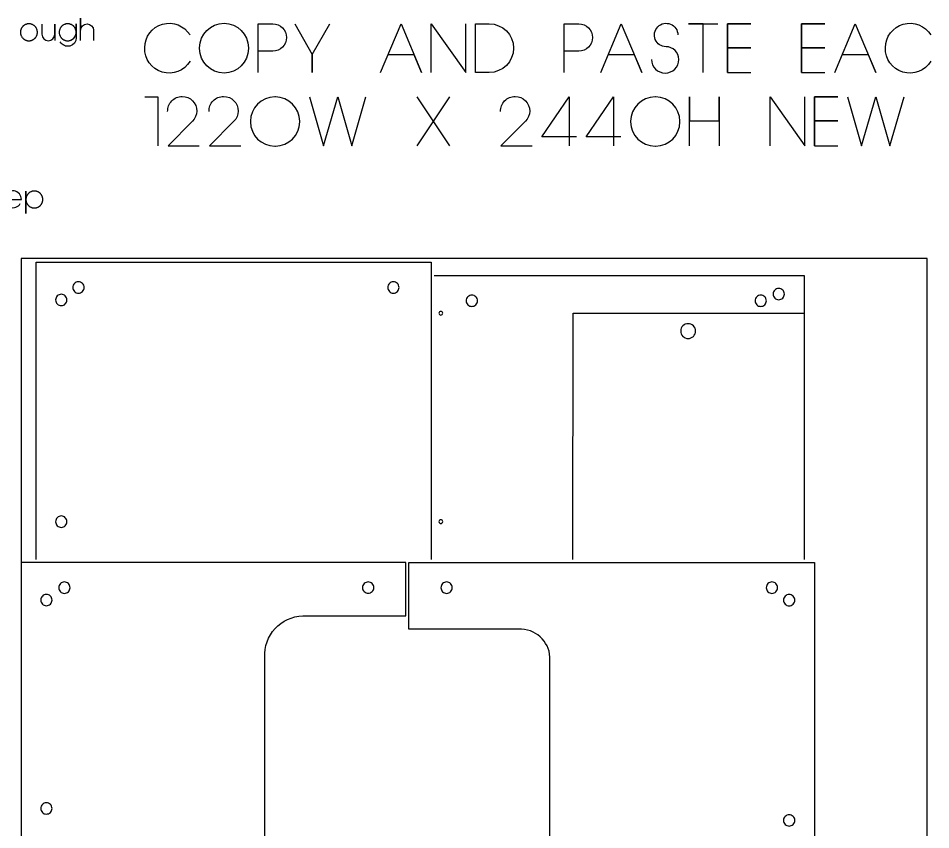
# Model space of a CAD drawing. Extents: x -841 to 5116, y -506 to 2808.
# Drawn here: x -4 to 1225, y 1671 to 2763 of the extents above; entities that cross this region are included whole.
import ezdxf

# ---------------------------------------------------------------- set-up
doc = ezdxf.new("R2010")
doc.units = 0
for name, color, linetype in [('DEFAULT_LAYER', 1, 'CONTINUOUS'), ('DEFAULT_LAYER0', 1, 'CONTINUOUS'), ('LAYER_1', 18, 'CONTINUOUS'), ('LAYER_10', 18, 'CONTINUOUS'), ('T5_LOGOLAYER_2', 18, 'CONTINUOUS'), ('T5_LOGOLAYER_21', 18, 'CONTINUOUS')]:
    doc.layers.add(name, color=color, linetype=linetype)

msp = doc.modelspace()

# ---------------------------------------------------------------- linework, layer by layer
at = {"layer": 'DEFAULT_LAYER'}
msp.add_lwpolyline([(742.9, 2035.2), (743, 2366.4), (1054, 2366.4)], dxfattribs=at)
for points in [[(898, 2352.4, 0.414214), (888, 2342.4, 0.414214), (898, 2332.4, 0.414214), (908, 2342.4, 0.414214)], [(50.6, 1997.1, 0.414214), (58.2, 1989.5, 0.414214), (65.8, 1997.1, 0.414214), (58.2, 2004.8, 0.414214)]]:
    msp.add_lwpolyline(points, format="xyb", close=True, dxfattribs=at)
msp.add_lwpolyline([(0, 1649.2), (328, 1649.2), (328, 1903.6, -0.415308), (379, 1959.2), (518, 1959.2), (518, 2031.2), (0, 2031.2)], format="xyb", dxfattribs=at)
at = {"layer": 'DEFAULT_LAYER0'}
for points in [[(77.1, 2408.8, 0.414214), (69.5, 2401.1, 0.414214), (77.1, 2393.5, 0.414214), (84.8, 2401.1, 0.414214)], [(501.2, 2408.8, 0.414214), (493.6, 2401.1, 0.414214), (501.2, 2393.5, 0.414214), (508.8, 2401.1, 0.414214)], [(1012.4, 2392.2, 0.414214), (1020, 2384.6, 0.414214), (1027.6, 2392.2, 0.414214), (1020, 2399.8, 0.414214)], [(46.4, 2384.3, 0.414214), (54, 2376.7, 0.414214), (61.6, 2384.3, 0.414214), (54, 2392, 0.414214)], [(606.8, 2390.8, 0.414214), (599.2, 2383.2, 0.414214), (606.8, 2375.6, 0.414214), (614.4, 2383.2, 0.414214)], [(988.2, 2383.2, 0.414214), (995.8, 2375.6, 0.414214), (1003.4, 2383.2, 0.414214), (995.8, 2390.8, 0.414214)], [(565, 2368.9, 0.414214), (562.5, 2366.4, 0.414214), (565, 2363.9, 0.414214), (567.5, 2366.4, 0.414214)], [(46.4, 2085.9, 0.414214), (54, 2078.3, 0.414214), (61.6, 2085.9, 0.414214), (54, 2093.6, 0.414214)], [(565, 2088.5, 0.414214), (562.5, 2086, 0.414214), (565, 2083.5, 0.414214), (567.5, 2086, 0.414214)], [(467.2, 2004.8, 0.414214), (459.6, 1997.2, 0.414214), (467.2, 1989.6, 0.414214), (474.8, 1997.2, 0.414214)], [(572.8, 2004.8, 0.414214), (565.2, 1997.1, 0.414214), (572.8, 1989.5, 0.414214), (580.4, 1997.1, 0.414214)], [(1010.8, 2004.8, 0.414214), (1003.2, 1997.1, 0.414214), (1010.8, 1989.5, 0.414214), (1018.4, 1997.1, 0.414214)], [(26.4, 1980.5, 0.414214), (34, 1972.8, 0.414214), (41.6, 1980.5, 0.414214), (34, 1988.1, 0.414214)], [(1034, 1987.9, 0.414214), (1026.4, 1980.3, 0.414214), (1034, 1972.7, 0.414214), (1041.6, 1980.3, 0.414214)], [(34, 1707.6, 0.414214), (26.4, 1700, 0.414214), (34, 1692.4, 0.414214), (41.6, 1700, 0.414214)], [(1034, 1691.5, 0.414214), (1026.4, 1683.9, 0.414214), (1034, 1676.3, 0.414214), (1041.6, 1683.9, 0.414214)]]:
    msp.add_lwpolyline(points, format="xyb", close=True, dxfattribs=at)
msp.add_lwpolyline([(556, 2417.2), (1054, 2417.2), (1054, 2035.2)], dxfattribs=at)
at = {"layer": 'LAYER_1'}
msp.add_lwpolyline([(0, 0), (1220, 0), (1220, 2440), (0, 2440)], close=True, dxfattribs=at)
msp.add_lwpolyline([(20, 2035.2), (20, 2435.2), (552, 2435.2), (552, 2035.2)], dxfattribs=at)
at = {"layer": 'LAYER_10'}
msp.add_lwpolyline([(712, 1631.3), (712, 1899.5, 0.413267), (673.8, 1941.3), (522, 1941.3), (522, 2031.2), (1068, 2031.2), (1068, 1631.2)], format="xyb", close=True, dxfattribs=at)
at = {"layer": 'T5_LOGOLAYER_2'}
for points in [[(10.5, 2733.1), (11, 2733.1), (11.6, 2733.2), (12.2, 2733.2), (12.7, 2733.3), (13.3, 2733.5), (13.8, 2733.6), (14.4, 2733.8), (14.9, 2734), (15.4, 2734.2), (15.9, 2734.5), (16.4, 2734.8), (16.8, 2735.1), (17.3, 2735.4), (17.7, 2735.7), (18.1, 2736.1), (18.5, 2736.5), (18.9, 2736.8), (19.2, 2737.3), (19.6, 2737.7), (19.9, 2738.1), (20.2, 2738.6), (20.5, 2739.1), (20.7, 2739.6), (21, 2740.1), (21.2, 2740.6), (21.3, 2741.1), (21.5, 2741.7), (21.6, 2742.2), (21.7, 2742.8), (21.8, 2743.3), (21.8, 2743.9), (21.9, 2744.5), (21.8, 2745.1), (21.8, 2745.7), (21.7, 2746.2), (21.6, 2746.8), (21.5, 2747.4), (21.3, 2747.9), (21.2, 2748.4), (21, 2748.9), (20.7, 2749.5), (20.5, 2749.9), (20.2, 2750.4), (19.9, 2750.9), (19.6, 2751.3), (19.2, 2751.8), (18.9, 2752.2), (18.5, 2752.6), (18.1, 2753), (17.7, 2753.3), (17.3, 2753.6), (16.8, 2754), (16.4, 2754.3), (15.9, 2754.5), (15.4, 2754.8), (14.9, 2755), (14.4, 2755.2), (13.8, 2755.4), (13.3, 2755.6), (12.7, 2755.7), (12.2, 2755.8), (11.6, 2755.9), (11, 2755.9), (10.5, 2755.9), (9.9, 2755.9), (9.3, 2755.9), (8.7, 2755.8), (8.2, 2755.7), (7.6, 2755.6), (7.1, 2755.4), (6.5, 2755.2), (6, 2755), (5.5, 2754.8), (5, 2754.5), (4.5, 2754.3), (4.1, 2754), (3.6, 2753.6), (3.2, 2753.3), (2.8, 2753), (2.4, 2752.6), (2, 2752.2), (1.7, 2751.8), (1.3, 2751.3), (1, 2750.9), (0.7, 2750.4), (0.4, 2749.9), (0.2, 2749.5), (-0.1, 2748.9), (-0.3, 2748.4), (-0.4, 2747.9), (-0.6, 2747.4), (-0.7, 2746.8), (-0.8, 2746.2), (-0.9, 2745.7), (-0.9, 2745.1), (-0.9, 2744.5), (-0.9, 2743.9), (-0.9, 2743.3), (-0.8, 2742.8), (-0.7, 2742.2), (-0.6, 2741.7), (-0.4, 2741.1), (-0.3, 2740.6), (-0.1, 2740.1), (0.2, 2739.6), (0.4, 2739.1), (0.7, 2738.6), (1, 2738.1), (1.3, 2737.7), (1.7, 2737.3), (2, 2736.8), (2.4, 2736.5), (2.8, 2736.1), (3.2, 2735.7), (3.6, 2735.4), (4.1, 2735.1), (4.5, 2734.8), (5, 2734.5), (5.5, 2734.2), (6, 2734), (6.5, 2733.8), (7.1, 2733.6), (7.6, 2733.5), (8.2, 2733.3), (8.7, 2733.2), (9.3, 2733.2), (9.9, 2733.1)], [(62.6, 2733.1), (63.2, 2733.1), (63.8, 2733.2), (64.3, 2733.2), (64.9, 2733.3), (65.5, 2733.5), (66, 2733.6), (66.5, 2733.8), (67, 2734), (67.6, 2734.2), (68, 2734.5), (68.5, 2734.8), (69, 2735.1), (69.4, 2735.4), (69.9, 2735.7), (70.3, 2736.1), (70.7, 2736.5), (71.1, 2736.8), (71.4, 2737.3), (71.7, 2737.7), (72.1, 2738.1), (72.4, 2738.6), (72.6, 2739.1), (72.9, 2739.6), (73.1, 2740.1), (73.3, 2740.6), (73.5, 2741.1), (73.7, 2741.7), (73.8, 2742.2), (73.9, 2742.8), (74, 2743.3), (74, 2743.9), (74, 2744.5), (74, 2745.1), (74, 2745.7), (73.9, 2746.2), (73.8, 2746.8), (73.7, 2747.4), (73.5, 2747.9), (73.3, 2748.4), (73.1, 2748.9), (72.9, 2749.5), (72.6, 2749.9), (72.4, 2750.4), (72.1, 2750.9), (71.7, 2751.3), (71.4, 2751.8), (71.1, 2752.2), (70.7, 2752.6), (70.3, 2753), (69.9, 2753.3), (69.4, 2753.6), (69, 2754), (68.5, 2754.3), (68, 2754.5), (67.6, 2754.8), (67, 2755), (66.5, 2755.2), (66, 2755.4), (65.5, 2755.6), (64.9, 2755.7), (64.3, 2755.8), (63.8, 2755.9), (63.2, 2755.9), (62.6, 2755.9), (62, 2755.9), (61.4, 2755.9), (60.9, 2755.8), (60.3, 2755.7), (59.8, 2755.6), (59.2, 2755.4), (58.7, 2755.2), (58.2, 2755), (57.7, 2754.8), (57.2, 2754.5), (56.7, 2754.3), (56.2, 2754), (55.8, 2753.6), (55.4, 2753.3), (54.9, 2753), (54.6, 2752.6), (54.2, 2752.2), (53.8, 2751.8), (53.5, 2751.3), (53.2, 2750.9), (52.9, 2750.4), (52.6, 2749.9), (52.3, 2749.5), (52.1, 2748.9), (51.9, 2748.4), (51.7, 2747.9), (51.6, 2747.4), (51.4, 2746.8), (51.3, 2746.2), (51.3, 2745.7), (51.2, 2745.1), (51.2, 2744.5), (51.2, 2743.9), (51.3, 2743.3), (51.3, 2742.8), (51.4, 2742.2), (51.6, 2741.7), (51.7, 2741.1), (51.9, 2740.6), (52.1, 2740.1), (52.3, 2739.6), (52.6, 2739.1), (52.9, 2738.6), (53.2, 2738.1), (53.5, 2737.7), (53.8, 2737.3), (54.2, 2736.8), (54.6, 2736.5), (54.9, 2736.1), (55.4, 2735.7), (55.8, 2735.4), (56.2, 2735.1), (56.7, 2734.8), (57.2, 2734.5), (57.7, 2734.2), (58.2, 2734), (58.7, 2733.8), (59.2, 2733.6), (59.8, 2733.5), (60.3, 2733.3), (60.9, 2733.2), (61.4, 2733.2), (62, 2733.1)], [(6.3, 2508.4), (6.3, 2530.6), (6.3, 2519.5), (6.3, 2518.9), (6.4, 2518.3), (6.5, 2517.8), (6.6, 2517.2), (6.7, 2516.7), (6.8, 2516.1), (7, 2515.6), (7.2, 2515.1), (7.5, 2514.6), (7.7, 2514.1), (8, 2513.6), (8.3, 2513.1), (8.6, 2512.7), (8.9, 2512.3), (9.3, 2511.8), (9.7, 2511.5), (10.1, 2511.1), (10.5, 2510.7), (10.9, 2510.4), (11.4, 2510.1), (11.8, 2509.8), (12.3, 2509.5), (12.8, 2509.2), (13.3, 2509), (13.8, 2508.8), (14.3, 2508.6), (14.9, 2508.5), (15.4, 2508.3), (16, 2508.2), (16.6, 2508.2), (17.1, 2508.1), (17.7, 2508.1), (18.3, 2508.1), (18.9, 2508.2), (19.5, 2508.2), (20, 2508.3), (20.6, 2508.5), (21.1, 2508.6), (21.7, 2508.8), (22.2, 2509), (22.7, 2509.2), (23.2, 2509.5), (23.6, 2509.8), (24.1, 2510.1), (24.6, 2510.4), (25, 2510.7), (25.4, 2511.1), (25.8, 2511.5), (26.2, 2511.8), (26.5, 2512.3), (26.9, 2512.7), (27.2, 2513.1), (27.5, 2513.6), (27.8, 2514.1), (28, 2514.6), (28.2, 2515.1), (28.4, 2515.6), (28.6, 2516.1), (28.8, 2516.7), (28.9, 2517.2), (29, 2517.8), (29.1, 2518.3), (29.1, 2518.9), (29.1, 2519.5), (29.1, 2520.1), (29.1, 2520.7), (29, 2521.2), (28.9, 2521.8), (28.8, 2522.4), (28.6, 2522.9), (28.4, 2523.4), (28.2, 2523.9), (28, 2524.5), (27.8, 2524.9), (27.5, 2525.4), (27.2, 2525.9), (26.9, 2526.3), (26.5, 2526.8), (26.2, 2527.2), (25.8, 2527.6), (25.4, 2528), (25, 2528.3), (24.6, 2528.6), (24.1, 2529), (23.6, 2529.3), (23.2, 2529.5), (22.7, 2529.8), (22.2, 2530), (21.7, 2530.2), (21.1, 2530.4), (20.6, 2530.6), (20, 2530.7), (19.5, 2530.8), (18.9, 2530.9), (18.3, 2530.9), (17.7, 2530.9), (17.1, 2530.9), (16.6, 2530.9), (16, 2530.8), (15.4, 2530.7), (14.9, 2530.6), (14.3, 2530.4), (13.8, 2530.2), (13.3, 2530), (12.8, 2529.8), (12.3, 2529.5), (11.8, 2529.3), (11.4, 2529), (10.9, 2528.6), (10.5, 2528.3), (10.1, 2528), (9.7, 2527.6), (9.3, 2527.2), (8.9, 2526.8), (8.6, 2526.3), (8.3, 2525.9), (8, 2525.4), (7.7, 2524.9), (7.5, 2524.5), (7.2, 2523.9), (7, 2523.4), (6.8, 2522.9), (6.7, 2522.4), (6.6, 2521.8), (6.5, 2521.2), (6.4, 2520.7), (6.3, 2520.1), (6.3, 2519.5), (6.3, 2500.6)]]:
    msp.add_lwpolyline(points, close=True, dxfattribs=at)
for points in [[(27.9, 2755.6), (27.9, 2741.8, 1), (45.3, 2741.8), (45.3, 2755.6), (45.3, 2733.4)], [(62.6, 2733.1, 0.421631), (74, 2744.8), (74, 2755.9), (74, 2737, -0.782349), (52.7, 2731.6)], [(80, 2733.4), (80, 2763.4), (80, 2747.2, -1), (97.4, 2747.2), (97.4, 2733.4)], [(-21.9, 2519.5), (0.3, 2519.5, 0.90232), (-22.1, 2522.3, 0.862347), (-1.2, 2514.1)]]:
    msp.add_lwpolyline(points, format="xyb", dxfattribs=at)
at = {"layer": 'T5_LOGOLAYER_21'}
for points in [[(227.3, 2705.5, -0.77786), (166.3, 2723.8, -0.756443), (227.3, 2740.9)], [(319.1, 2690.4), (319.1, 2756), (338.8, 2756, -1), (338.8, 2719.2), (319.1, 2719.2)], [(731.2, 2690.4), (731.2, 2756), (750.8, 2756, -1), (750.8, 2719.2), (731.2, 2719.2)], [(848.6, 2708.1, 1), (885.4, 2708.1, 0.415385), (868.3, 2725.1, -0.668438), (857.2, 2752, -0.668438), (884.1, 2740.9)], [(1224.7, 2705.5, -0.77786), (1163.6, 2723.8, -0.756443), (1224.7, 2740.9)], [(197.2, 2637.9, -0.423868), (216.8, 2658.2, -0.413911), (236.5, 2638.5, -0.194637), (230.6, 2624.7), (197.8, 2591.9), (239.8, 2591.9)], [(252.9, 2637.9, -0.423868), (272.6, 2658.2, -0.413911), (292.3, 2638.5, -0.194637), (286.4, 2624.7), (253.6, 2591.9), (295.6, 2591.9)], [(645.4, 2637.9, -0.423868), (665.1, 2658.2, -0.413911), (684.7, 2638.5, -0.194637), (678.8, 2624.7), (646, 2591.9), (688, 2591.9)]]:
    msp.add_lwpolyline(points, format="xyb", dxfattribs=at)
for points in [[(306, 2722.5, -1), (240.3, 2722.5), (240.3, 2723.8, -1), (306, 2723.8)], [(611.8, 2690.4), (611.8, 2756), (630.1, 2756, -1), (630.1, 2690.4)], [(341.5, 2591.3), (342.2, 2591.3, 0.413333), (375, 2624.1), (375, 2624.7, 0.413333), (342.2, 2657.5), (341.5, 2657.5, 0.413333), (308.7, 2624.7), (308.7, 2624.1, 0.413333)], [(853.4, 2591.3), (854.1, 2591.3, 0.413333), (886.9, 2624.1), (886.9, 2624.7, 0.413333), (854.1, 2657.5), (853.4, 2657.5, 0.413333), (820.6, 2624.7), (820.6, 2624.1, 0.413333)]]:
    msp.add_lwpolyline(points, format="xyb", close=True, dxfattribs=at)
for points in [[(368.3, 2756), (391.9, 2714.6), (391.9, 2690.4), (391.9, 2714.6), (415.6, 2756)], [(483.8, 2690.4), (511.4, 2756), (538.9, 2690.4), (529.1, 2714), (494.3, 2714)], [(552, 2690.4), (552, 2756), (598.6, 2690.4), (598.6, 2756)], [(780.4, 2690.4), (807.9, 2756), (835.5, 2690.4), (825.7, 2714), (790.9, 2714)], [(918.2, 2690.4), (918.2, 2756), (898.5, 2756), (937.9, 2756)], [(951, 2690.4), (951, 2756), (982.5, 2756), (951, 2756), (951, 2723.8), (982.5, 2723.8), (951, 2723.8), (951, 2690.4), (982.5, 2690.4)], [(1050.8, 2690.4), (1050.8, 2756), (1082.2, 2756), (1050.8, 2756), (1050.8, 2723.8), (1082.2, 2723.8), (1050.8, 2723.8), (1050.8, 2690.4), (1082.2, 2690.4)], [(1095.4, 2690.4), (1122.9, 2756), (1150.5, 2690.4), (1140.7, 2714), (1105.9, 2714)], [(166.3, 2657.5), (184, 2657.5), (184, 2591.9)], [(388.1, 2657.5), (407.2, 2591.9), (426.2, 2657.5), (445.2, 2591.9), (464.2, 2657.5)], [(532.5, 2657.5), (576.5, 2591.9)], [(533.1, 2591.9), (577.1, 2657.5)], [(747.7, 2603.7), (701.1, 2603.7), (737.9, 2657.5), (737.9, 2591.9)], [(807.5, 2603.7), (760.9, 2603.7), (797.6, 2657.5), (797.6, 2591.9)], [(900, 2591.9), (900, 2657.5), (900, 2625.4), (940, 2625.4), (940, 2657.5), (940, 2591.9)], [(1008.3, 2591.9), (1008.3, 2657.5), (1054.9, 2591.9), (1054.9, 2657.5)], [(1068, 2591.9), (1068, 2657.5), (1099.5, 2657.5), (1068, 2657.5), (1068, 2625.4), (1099.5, 2625.4), (1068, 2625.4), (1068, 2591.9), (1099.5, 2591.9)], [(1112.6, 2657.5), (1131.6, 2591.9), (1150.7, 2657.5), (1169.7, 2591.9), (1188.7, 2657.5)]]:
    msp.add_lwpolyline(points, dxfattribs=at)

doc.saveas('drawing.dxf')
